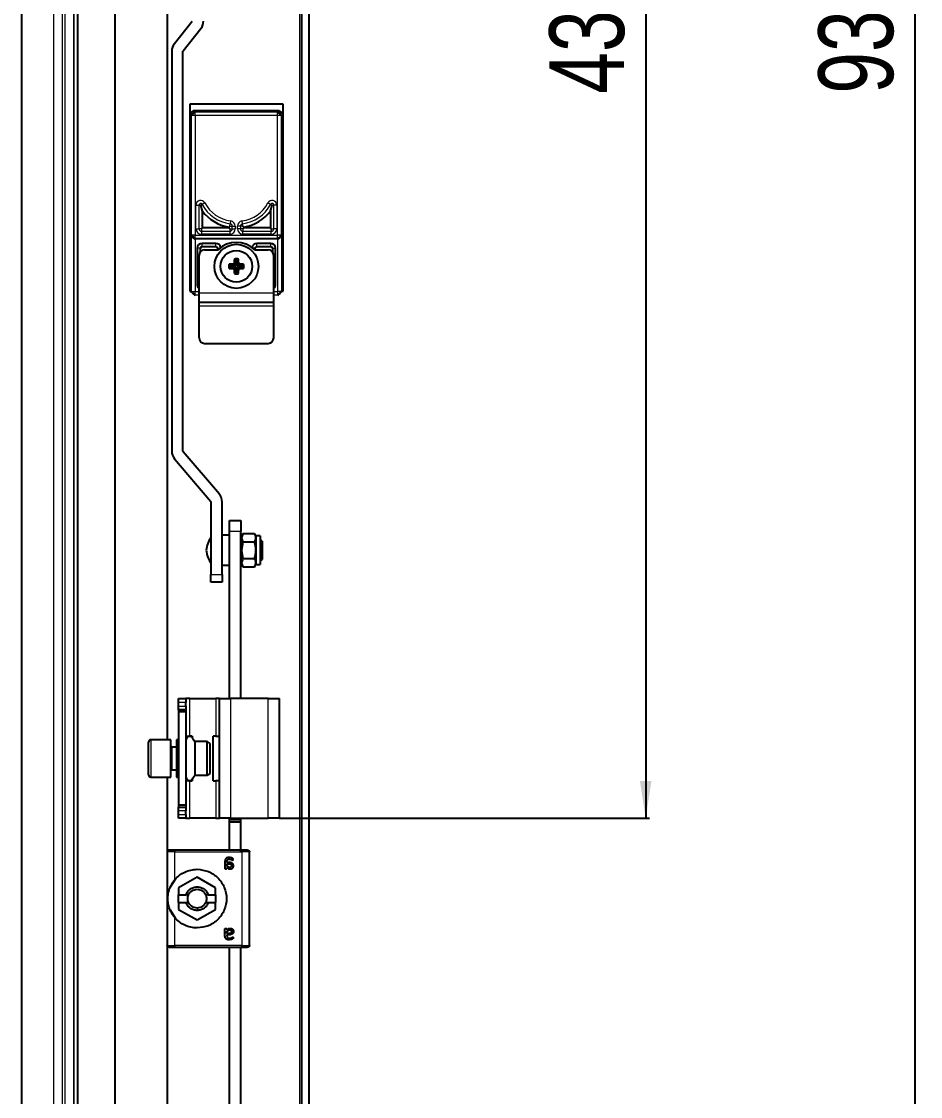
# Model space of a CAD drawing. Header units: millimetres. Extents: x -760 to 1814, y -649 to 978.
# Drawn here: x 1573.2 to 1813.8, y -96 to 191.6 of the extents above; entities that cross this region are included whole.
import ezdxf

# ---------------------------------------------------------------- set-up
doc = ezdxf.new("R2010")
doc.units = ezdxf.units.MM
doc.layers.add('FORMAT', color=7, linetype='Continuous')
doc.styles.add('SLDTEXTSTYLE0', font='TXT', dxfattribs={"width": 0.75})
doc.dimstyles.new('SLDDIMSTYLE0', dxfattribs={"dimtxt": 20, "dimasz": 10, "dimexe": 0, "dimexo": 0.0625, "dimgap": 5, "dimtad": 2, "dimdec": 1, "dimrnd": 1e-09, "dimzin": 12, "dimdsep": 46, "dimtxsty": 'SLDTEXTSTYLE0', "dimsah": 1, "dimcen": 0.09, "dimadec": 0, "dimazin": 3, "dimtfac": 1, "dimtofl": 0, "dimtmove": 0, "dimatfit": 3, "dimfxl": 0, "dimfrac": 2, "dimtolj": 1, "dimtzin": 12, "dimarcsym": 0})

# ---------------------------------------------------------------- blocks, each defined once
blk = doc.blocks.new('_D_8')
at = {"layer": 'FORMAT'}
for p, q in [((1642.23, 660.42), (1813.23, 660.42)), ((1812.23, 660.42), (1812.23, -271.58)), ((1642.23, -271.58), (1813.23, -271.58))]:
    blk.add_line(p, q, dxfattribs=at)
for points in [[(1812.23, 660.42), (1810.69, 650.42), (1813.77, 650.42)], [(1812.23, -271.58), (1813.77, -261.58), (1810.69, -261.58)]]:
    blk.add_solid(points, dxfattribs=at)
at = {"layer": 'FORMAT', "insert": (1786.45, 172.26), "char_height": 20, "attachment_point": 1, "rotation": 90, "style": 'SLDTEXTSTYLE0'}
blk.add_mtext('932', dxfattribs=at)
blk = doc.blocks.new('_D_11')
at = {"layer": 'FORMAT'}
for p, q in [((1642.23, 410.42), (1741.23, 410.42)), ((1740.23, 410.42), (1740.23, -21.58)), ((1642.23, -21.58), (1741.23, -21.58))]:
    blk.add_line(p, q, dxfattribs=at)
for points in [[(1740.23, 410.42), (1738.69, 400.42), (1741.77, 400.42)], [(1740.23, -21.58), (1741.77, -11.58), (1738.69, -11.58)]]:
    blk.add_solid(points, dxfattribs=at)
at = {"layer": 'FORMAT', "insert": (1714.45, 172.26), "char_height": 20, "attachment_point": 1, "rotation": 90, "style": 'SLDTEXTSTYLE0'}
blk.add_mtext('432', dxfattribs=at)

msp = doc.modelspace()

# ---------------------------------------------------------------- linework, layer by layer
at = {"color": 7, "linetype": 'Continuous', "lineweight": 25}
for p, q in [((1648.22, -383.08), (1648.22, 771.92)), ((1650.22, -383.08), (1650.22, 771.92)), ((1598.22, 738.92), (1598.22, -350.08)), ((1588.22, 709.42), (1588.22, -320.58)), ((1573.22, 694.42), (1573.22, -305.58)), ((1612.22, 389.42), (1612.22, -0.58)), ((1618.88, 191.57), (1614.12, 185.6)), ((1616.47, 183.73), (1621.23, 189.7)), ((1613.42, 183.6), (1613.42, 76.62)), ((1616.42, 76.62), (1616.42, 183.6)), ((1643.22, 169.42), (1618.22, 169.42)), ((1618.22, 169.42), (1618.22, 119.42)), ((1619.41, 167.74), (1642.04, 167.74)), ((1643.22, 119.42), (1643.22, 169.42)), ((1618.41, 119.42), (1618.41, 166.74)), ((1643.04, 166.74), (1643.04, 119.42)), ((1621.63, 140.86), (1621.17, 142.42)), ((1639.82, 140.86), (1640.27, 142.42)), ((1621.63, 136.38), (1621.63, 140.86)), ((1639.82, 140.86), (1639.82, 136.38)), ((1621.63, 136.38), (1621.37, 136.12)), ((1628.72, 136.38), (1621.63, 136.38)), ((1628.72, 136.57), (1628.97, 136.79)), ((1628.72, 136.57), (1628.72, 136.38)), ((1628.72, 136.38), (1628.97, 136.12)), ((1632.73, 136.57), (1632.47, 136.79)), ((1632.73, 136.38), (1632.47, 136.12)), ((1632.73, 136.38), (1632.73, 136.57)), ((1639.82, 136.38), (1632.73, 136.38)), ((1639.82, 136.38), (1640.07, 136.12)), ((1619.69, 133.42), (1619.68, 133.42)), ((1619.71, 133.42), (1619.69, 133.42)), ((1641.74, 133.42), (1619.71, 133.42)), ((1641.75, 133.42), (1641.74, 133.42)), ((1641.77, 133.42), (1641.75, 133.42)), ((1620.22, 130.92), (1620.22, 121.22)), ((1621.09, 129.95), (1621.09, 130.92)), ((1625.22, 132.22), (1621.52, 132.22)), ((1621.52, 131.36), (1625.22, 131.36)), ((1622.22, 130.47), (1625.82, 130.47)), ((1625.66, 130.92), (1625.66, 130.47)), ((1635.62, 130.47), (1639.22, 130.47)), ((1635.79, 130.47), (1635.79, 130.92)), ((1639.92, 132.22), (1636.22, 132.22)), ((1636.22, 131.36), (1639.92, 131.36)), ((1640.36, 130.92), (1640.36, 129.95)), ((1641.22, 121.22), (1641.22, 130.92)), ((1620.72, 118.97), (1620.72, 128.97)), ((1629.16, 126.19), (1628.8, 126.62)), ((1630.61, 126.19), (1630.09, 126.7)), ((1630.61, 127.63), (1630.18, 127.99)), ((1630.61, 127.63), (1630.61, 126.19)), ((1630.84, 127.63), (1631.27, 127.99)), ((1630.84, 126.19), (1630.84, 127.63)), ((1630.84, 126.19), (1631.35, 126.7)), ((1632.28, 126.19), (1632.64, 126.62)), ((1640.72, 118.97), (1640.72, 128.97)), ((1629.16, 125.96), (1628.8, 125.53)), ((1630.61, 126.19), (1629.16, 126.19)), ((1629.16, 125.96), (1630.61, 125.96)), ((1630.61, 125.96), (1630.09, 125.44)), ((1630.61, 124.51), (1630.18, 124.15)), ((1630.61, 125.96), (1630.61, 124.51)), ((1632.28, 126.19), (1630.84, 126.19)), ((1630.84, 124.51), (1630.84, 125.96)), ((1630.84, 125.96), (1631.35, 125.44)), ((1630.84, 125.96), (1632.28, 125.96)), ((1630.84, 124.51), (1631.27, 124.15)), ((1632.28, 125.96), (1632.64, 125.53)), ((1618.22, 119.42), (1618.44, 119.42)), ((1620.72, 116.47), (1620.72, 118.97)), ((1640.72, 116.47), (1640.72, 118.97)), ((1643.01, 119.42), (1643.22, 119.42)), ((1620.72, 116.47), (1640.72, 116.47)), ((1620.72, 115.47), (1620.72, 116.47)), ((1620.72, 106.97), (1620.72, 115.47)), ((1640.72, 115.47), (1640.72, 116.47)), ((1640.72, 106.97), (1640.72, 115.47)), ((1622.22, 105.47), (1639.22, 105.47)), ((1626.16, 65.12), (1616.47, 76.49)), ((1614.19, 74.55), (1623.88, 63.18)), ((1623.92, 63.05), (1623.92, 43.62)), ((1626.92, 43.62), (1626.92, 63.05)), ((1628.92, 55.12), (1628.92, 58.12)), ((1628.92, 58.12), (1631.92, 58.12)), ((1631.92, 58.12), (1631.92, 55.12)), ((1628.92, 10.42), (1628.92, 55.12)), ((1631.92, 10.42), (1631.92, 55.12)), ((1628.92, 54.12), (1626.92, 54.12)), ((1632.12, 53.07), (1631.92, 53.07)), ((1632.47, 54.57), (1632.12, 53.97)), ((1632.12, 53.97), (1632.12, 46.27)), ((1632.47, 54.57), (1635.58, 54.57)), ((1632.47, 52.35), (1635.58, 52.35)), ((1635.92, 53.97), (1635.58, 54.57)), ((1637.12, 53.97), (1635.92, 53.97)), ((1635.92, 53.97), (1635.92, 46.27)), ((1637.12, 53.97), (1637.12, 46.27)), ((1637.62, 52.57), (1637.12, 53.07)), ((1637.62, 52.57), (1637.62, 47.67)), ((1626.92, 46.12), (1628.92, 46.12)), ((1631.92, 47.17), (1632.12, 47.17)), ((1632.12, 46.27), (1632.47, 45.67)), ((1632.47, 47.9), (1635.58, 47.9)), ((1635.58, 45.67), (1635.92, 46.27)), ((1635.92, 46.27), (1637.12, 46.27)), ((1637.12, 47.17), (1637.62, 47.67)), ((1623.92, 41.62), (1623.92, 43.62)), ((1626.92, 43.62), (1626.92, 41.62)), ((1632.47, 45.67), (1635.58, 45.67)), ((1626.92, 41.62), (1623.92, 41.62)), ((1615.22, 9.42), (1615.22, 10.42)), ((1615.22, 10.42), (1617.22, 10.42)), ((1615.22, 8.42), (1615.22, 9.42)), ((1617.22, 10.42), (1617.22, 9.42)), ((1618.22, 10.42), (1617.22, 10.42)), ((1617.22, 8.42), (1617.22, 9.42)), ((1618.22, 10.42), (1625.22, 10.42)), ((1626.22, 10.42), (1625.22, 10.42)), ((1626.22, 10.42), (1629.22, 10.42)), ((1626.22, -21.58), (1626.22, 10.42)), ((1639.22, 10.42), (1629.22, 10.42)), ((1639.22, 10.42), (1642.22, 10.42)), ((1642.22, -21.58), (1642.22, 10.42)), ((1615.22, 7.42), (1615.22, 8.42)), ((1617.22, 7.42), (1615.22, 7.42)), ((1615.22, 7.42), (1615.22, 6.92)), ((1617.22, 6.92), (1615.22, 6.92)), ((1615.22, 6.92), (1615.22, -18.08)), ((1617.22, 8.42), (1617.22, 7.42)), ((1617.22, 7.42), (1617.22, 6.92)), ((1617.22, 6.92), (1617.22, -18.08)), ((1617.22, 0.42), (1618.22, 0.42)), ((1618.92, 0.42), (1618.22, 0.42)), ((1618.92, 0.42), (1618.92, -0.03)), ((1624.52, -11.58), (1624.52, 0.42)), ((1625.22, 0.42), (1624.52, 0.42)), ((1625.22, 0.42), (1626.22, 0.42)), ((1607.22, -9.98), (1607.22, -1.18)), ((1613.22, -0.58), (1607.82, -0.58)), ((1613.22, -10.58), (1613.22, -0.58)), ((1614.72, -2.58), (1613.47, -2.58)), ((1615.22, -0.58), (1614.72, -0.58)), ((1614.72, -0.58), (1614.72, -1.79)), ((1614.72, -1.79), (1614.72, -10.58)), ((1622.86, -1.08), (1619.72, -1.08)), ((1619.72, -10.08), (1619.72, -1.08)), ((1623.72, -1.58), (1622.86, -1.08)), ((1622.86, -10.08), (1622.86, -1.08)), ((1623.72, -9.58), (1623.72, -1.58)), ((1613.47, -8.58), (1614.72, -8.58)), ((1607.82, -10.58), (1613.22, -10.58)), ((1612.22, -10.58), (1612.22, -30.4)), ((1614.72, -10.58), (1615.22, -10.58)), ((1618.92, -11.13), (1618.92, -11.58)), ((1619.72, -10.08), (1622.86, -10.08)), ((1622.86, -10.08), (1623.72, -9.58)), ((1618.22, -11.58), (1617.22, -11.58)), ((1618.22, -11.58), (1618.92, -11.58)), ((1624.52, -11.58), (1625.22, -11.58)), ((1626.22, -11.58), (1625.22, -11.58)), ((1617.22, -18.08), (1615.22, -18.08)), ((1615.22, -18.08), (1615.22, -18.58)), ((1615.22, -19.58), (1615.22, -18.58)), ((1615.22, -18.58), (1617.22, -18.58)), ((1615.22, -20.58), (1615.22, -19.58)), ((1617.22, -18.08), (1617.22, -18.58)), ((1617.22, -18.58), (1617.22, -19.58)), ((1617.22, -20.58), (1617.22, -19.58)), ((1615.22, -21.58), (1615.22, -20.58)), ((1617.22, -21.58), (1615.22, -21.58)), ((1617.22, -20.58), (1617.22, -21.58)), ((1617.22, -21.58), (1618.22, -21.58)), ((1625.22, -21.58), (1618.22, -21.58)), ((1625.22, -21.58), (1626.22, -21.58)), ((1629.22, -21.58), (1626.22, -21.58)), ((1628.92, -22.04), (1628.92, -21.58)), ((1628.92, -22.54), (1628.92, -22.04)), ((1628.92, -22.54), (1631.92, -22.54)), ((1628.92, -30.08), (1628.92, -22.54)), ((1629.22, -21.58), (1639.22, -21.58)), ((1631.92, -22.04), (1631.92, -21.58)), ((1631.92, -22.54), (1631.92, -22.04)), ((1631.92, -30.38), (1631.92, -22.54)), ((1642.22, -21.58), (1639.22, -21.58)), ((1612.22, -30.58), (1612.22, -55.58)), ((1632.22, -30.08), (1614.22, -30.08)), ((1632.82, -30.08), (1632.57, -30.08)), ((1634.22, -55.58), (1634.22, -30.58)), ((1627.66, -33.12), (1627.66, -34.99)), ((1628.19, -33.37), (1628.19, -33.15)), ((1628.57, -33.37), (1628.19, -33.37)), ((1628.19, -33.73), (1628.62, -33.73)), ((1628.19, -34.31), (1628.19, -33.73)), ((1620.22, -37.36), (1615.27, -40.22)), ((1625.17, -40.22), (1620.22, -37.36)), ((1628.12, -34.99), (1628.12, -34.71)), ((1613.05, -39.95), (1614.56, -37.69)), ((1615.27, -40.22), (1615.27, -42.08)), ((1625.17, -42.08), (1625.17, -40.22)), ((1615.27, -42.08), (1617.24, -42.08)), ((1615.27, -44.08), (1615.27, -42.08)), ((1617.93, -42.08), (1617.24, -42.08)), ((1623.21, -42.08), (1622.51, -42.08)), ((1623.21, -42.08), (1625.17, -42.08)), ((1625.17, -42.08), (1625.17, -44.08)), ((1615.27, -44.08), (1615.27, -45.94)), ((1615.27, -44.08), (1617.24, -44.08)), ((1615.27, -45.94), (1620.22, -48.79)), ((1617.24, -44.08), (1617.93, -44.08)), ((1620.22, -48.79), (1625.17, -45.94)), ((1622.51, -44.08), (1623.21, -44.08)), ((1623.21, -44.08), (1625.17, -44.08)), ((1625.17, -45.94), (1625.17, -44.08)), ((1614.56, -48.46), (1613.05, -46.2)), ((1627.66, -53.04), (1627.66, -51.17)), ((1628.12, -51.17), (1628.12, -51.45)), ((1628.19, -52.43), (1628.19, -51.84)), ((1628.62, -52.43), (1628.19, -52.43)), ((1628.57, -52.78), (1628.19, -52.78)), ((1628.19, -52.78), (1628.19, -53)), ((1612.22, -55.75), (1612.22, -250.58)), ((1614.22, -56.08), (1632.22, -56.08)), ((1628.92, -239.58), (1628.92, -56.08)), ((1631.92, -239.58), (1631.92, -56.08)), ((1632.57, -56.08), (1632.82, -56.08))]:
    msp.add_line(p, q, dxfattribs=at)
at = {"color": 8, "linetype": 'Continuous', "lineweight": 18}
for p, q in [((1647.62, 769.32), (1647.62, -380.48)), ((1587.12, 708.32), (1587.12, -319.48)), ((1587.22, 708.42), (1587.22, -319.58)), ((1584.12, 705.32), (1584.12, -316.48)), ((1584.82, 706.01), (1584.82, -317.17)), ((1581.82, 703.01), (1581.82, -314.17)), ((1619.41, 167.74), (1619.71, 167.44)), ((1619.71, 167.44), (1641.74, 167.44)), ((1641.74, 167.44), (1642.04, 167.74)), ((1618.71, 166.44), (1618.41, 166.74)), ((1618.71, 134.42), (1618.71, 166.44)), ((1619.71, 166.44), (1619.71, 134.42)), ((1641.74, 166.44), (1619.71, 166.44)), ((1641.74, 134.42), (1641.74, 166.44)), ((1643.04, 166.74), (1642.74, 166.44)), ((1642.74, 166.44), (1642.74, 134.42)), ((1619.91, 136.12), (1619.91, 142.42)), ((1619.91, 142.42), (1620.71, 142.42)), ((1620.71, 142.42), (1620.71, 136.12)), ((1621.17, 142.42), (1620.71, 142.42)), ((1621.17, 142.42), (1621.58, 142.64)), ((1622.28, 143.02), (1621.58, 142.64)), ((1639.87, 142.64), (1639.16, 143.02)), ((1640.27, 142.42), (1639.87, 142.64)), ((1640.27, 142.42), (1640.73, 142.42)), ((1641.53, 142.42), (1640.73, 142.42)), ((1640.73, 136.12), (1640.73, 142.42)), ((1641.53, 142.42), (1641.53, 136.12)), ((1629.17, 138.24), (1629.06, 137.45)), ((1632.38, 137.45), (1632.28, 138.24)), ((1619.91, 136.12), (1620.71, 136.12)), ((1621.37, 136.12), (1620.71, 136.12)), ((1621.37, 136.12), (1621.37, 135.46)), ((1621.37, 135.46), (1621.37, 134.66)), ((1621.37, 135.46), (1628.97, 135.46)), ((1628.97, 136.79), (1629.06, 137.45)), ((1628.97, 136.79), (1629.63, 136.79)), ((1628.97, 136.12), (1628.97, 135.46)), ((1628.97, 136.12), (1629.63, 136.12)), ((1628.97, 135.46), (1628.97, 134.66)), ((1629.63, 136.79), (1630.43, 136.79)), ((1629.63, 136.12), (1629.63, 136.79)), ((1629.63, 136.12), (1630.43, 136.12)), ((1630.43, 136.79), (1630.43, 136.12)), ((1631.01, 136.12), (1631.01, 136.79)), ((1631.81, 136.79), (1631.01, 136.79)), ((1631.81, 136.12), (1631.01, 136.12)), ((1631.81, 136.79), (1631.81, 136.12)), ((1632.47, 136.79), (1631.81, 136.79)), ((1632.47, 136.12), (1631.81, 136.12)), ((1632.47, 136.79), (1632.38, 137.45)), ((1632.47, 136.12), (1632.47, 135.46)), ((1632.47, 134.66), (1632.47, 135.46)), ((1632.47, 135.46), (1640.07, 135.46)), ((1640.07, 136.12), (1640.07, 135.46)), ((1640.07, 136.12), (1640.73, 136.12)), ((1640.07, 134.66), (1640.07, 135.46)), ((1641.53, 136.12), (1640.73, 136.12)), ((1618.68, 134.42), (1618.71, 134.42)), ((1618.68, 119.37), (1618.68, 134.42)), ((1619.68, 133.42), (1619.68, 119.37)), ((1619.71, 134.42), (1641.74, 134.42)), ((1628.97, 134.66), (1621.37, 134.66)), ((1640.07, 134.66), (1632.47, 134.66)), ((1641.77, 119.37), (1641.77, 133.42)), ((1642.74, 134.42), (1642.77, 134.42)), ((1642.77, 134.42), (1642.77, 119.37)), ((1621.09, 130.92), (1620.22, 130.92)), ((1621.52, 131.36), (1621.52, 132.22)), ((1625.22, 131.36), (1625.22, 132.22)), ((1625.66, 130.92), (1626.33, 130.92)), ((1635.79, 130.92), (1635.12, 130.92)), ((1636.22, 131.36), (1636.22, 132.22)), ((1639.92, 131.36), (1639.92, 132.22)), ((1640.36, 130.92), (1641.22, 130.92)), ((1620.72, 121.22), (1620.22, 121.22)), ((1640.72, 121.22), (1641.22, 121.22)), ((1618.44, 119.14), (1618.68, 119.37)), ((1619.68, 118.38), (1619.44, 118.14)), ((1619.68, 119.37), (1620.72, 119.37)), ((1620.72, 118.38), (1619.68, 118.38)), ((1620.72, 118.97), (1640.72, 118.97)), ((1640.72, 119.37), (1641.77, 119.37)), ((1641.77, 118.38), (1640.72, 118.38)), ((1642.01, 118.14), (1641.77, 118.38)), ((1642.77, 119.37), (1643.01, 119.14)), ((1620.72, 115.47), (1640.72, 115.47)), ((1631.92, 55.12), (1628.92, 55.12)), ((1623.92, 43.62), (1626.92, 43.62)), ((1617.22, 9.42), (1615.22, 9.42)), ((1618.22, 0.42), (1618.22, 10.42)), ((1625.22, 10.42), (1625.22, 0.42)), ((1629.22, -21.58), (1629.22, 10.42)), ((1639.22, -21.58), (1639.22, 10.42)), ((1615.22, 8.42), (1617.22, 8.42)), ((1607.82, -0.58), (1607.82, -10.58)), ((1613.47, -2.58), (1613.47, -4.04)), ((1613.47, -4.04), (1613.47, -8.58)), ((1618.22, -21.58), (1618.22, -11.58)), ((1625.22, -11.58), (1625.22, -21.58)), ((1617.22, -19.58), (1615.22, -19.58)), ((1615.22, -20.58), (1617.22, -20.58)), ((1631.92, -22.04), (1628.92, -22.04)), ((1614.22, -38.02), (1614.22, -30.58)), ((1614.22, -30.58), (1632.22, -30.58)), ((1632.22, -30.58), (1632.22, -55.58)), ((1620.22, -45.58), (1620.22, -46.23)), ((1614.22, -55.58), (1614.22, -48.14)), ((1632.22, -55.58), (1614.22, -55.58))]:
    msp.add_line(p, q, dxfattribs=at)
at = {"color": 7, "linetype": 'Continuous', "lineweight": 25}
for radius in [5.9, 4.25]:
    msp.add_circle((1630.72, 126.07), radius, dxfattribs=at)
for centre, radius, start, end in [((1618.72, 191.69), 3.2, 321.4416, 0), ((1616.62, 183.6), 3.2, 141.4416, 180), ((1616.62, 183.6), 0.2, 141.4416, 180), ((1630.42, 147.39), 10.95, 216.5958, 261.061), ((1631.02, 147.39), 10.95, 278.939, 323.4042), ((1630.72, 125.47), 7, 45.5847, 134.4153), ((1621.52, 130.92), 1.3, 90, 180), ((1622.22, 128.97), 1.5, 90, 180), ((1621.52, 130.92), 0.435, 90, 180), ((1625.22, 130.92), 1.3, 6.3593, 90), ((1625.22, 130.92), 0.435, 0, 90), ((1636.22, 130.92), 1.3, 90, 173.6407), ((1636.22, 130.92), 0.435, 90, 180), ((1639.22, 128.97), 1.5, 0, 90), ((1639.92, 130.92), 1.3, 0, 90), ((1639.92, 130.92), 0.435, 0, 90), ((1630.72, 126.07), 2, 164.1146, 195.8854), ((1630.66, 107.99), 18.72, 91.7249, 95.6832), ((1648.8, 126.14), 18.72, 174.3168, 178.2751), ((1630.72, 126.07), 2, 74.1146, 105.8854), ((1630.72, 126.07), 1.56, 85.8165, 94.1835), ((1612.64, 126.14), 18.72, 1.7249, 5.6832), ((1630.79, 107.99), 18.72, 84.3168, 88.2751), ((1630.72, 126.07), 2, 344.1146, 15.8854), ((1630.66, 144.15), 18.72, 264.3168, 268.2751), ((1630.72, 126.07), 1.56, 175.8165, 184.1835), ((1648.8, 126.01), 18.72, 181.7249, 185.6832), ((1630.72, 126.07), 2, 254.1146, 285.8854), ((1630.72, 126.07), 1.56, 265.8165, 274.1835), ((1612.64, 126.01), 18.72, 354.3168, 358.2751), ((1630.79, 144.15), 18.72, 271.7249, 275.6832), ((1630.72, 126.07), 1.56, 355.8165, 4.1835), ((1621.52, 121.22), 1.3, 180, 232.0201), ((1639.92, 121.22), 1.3, 307.9799, 0), ((1622.22, 106.97), 1.5, 180, 270), ((1639.22, 106.97), 1.5, 270, 0), ((1616.62, 76.62), 3.2, 180, 220.4367), ((1616.62, 76.62), 0.2, 180, 220.4367), ((1623.72, 63.05), 3.2, 0, 40.4367), ((1623.72, 63.05), 0.2, 0, 40.4367), ((1630.57, 49.16), 8, 146.1291, 173.1181), ((1630.57, 51.08), 8, 186.8819, 213.8709), ((1607.82, -1.18), 0.6, 90, 180), ((1613.47, -2.33), 0.25, 180, 270), ((1613.47, -8.83), 0.25, 90, 180), ((1607.82, -9.98), 0.6, 180, 270)]:
    msp.add_arc(centre, radius, start, end, dxfattribs=at)
at = {"color": 8, "linetype": 'Continuous', "lineweight": 18}
for centre, radius, start, end in [((1621.17, 142.42), 1.26, 28.2631, 180), ((1621.17, 142.42), 0.46, 28.2631, 180), ((1630.42, 147.39), 10.04, 208.2631, 262.2213), ((1630.42, 147.39), 9.24, 208.2631, 262.2213), ((1631.02, 147.39), 9.24, 277.7787, 331.7369), ((1631.02, 147.39), 10.04, 277.7787, 331.7369), ((1640.27, 142.42), 1.26, 0, 151.7369), ((1640.27, 142.42), 0.46, 0, 151.7369), ((1628.97, 136.79), 1.46, 0, 82.2213), ((1632.47, 136.79), 1.46, 97.7787, 180), ((1621.37, 136.12), 1.46, 180, 270), ((1621.37, 136.12), 0.66, 180, 270), ((1628.97, 136.12), 1.46, 270, 0), ((1628.97, 136.12), 0.66, 270, 0), ((1628.97, 136.79), 0.66, 0, 82.2213), ((1632.47, 136.12), 1.46, 180, 270), ((1632.47, 136.79), 0.66, 97.7787, 180), ((1632.47, 136.12), 0.66, 180, 270), ((1640.07, 136.12), 1.46, 270, 0), ((1640.07, 136.12), 0.66, 270, 0)]:
    msp.add_arc(centre, radius, start, end, dxfattribs=at)
at = {"color": 7, "linetype": 'Continuous', "lineweight": 25}
for points, knots in [([(1618.41, 166.74), (1618.41, 166.77), (1618.42, 166.89), (1618.55, 167.11), (1618.77, 167.38), (1619.01, 167.58), (1619.2, 167.69), (1619.32, 167.73), (1619.38, 167.74), (1619.41, 167.74)], [0, 0, 0, 0, 0.0566974, 0.2503517, 0.4998638, 0.7488693, 0.8744535, 0.9435148, 1, 1, 1, 1]), ([(1642.04, 167.74), (1642.07, 167.74), (1642.19, 167.72), (1642.42, 167.6), (1642.68, 167.38), (1642.88, 167.14), (1642.99, 166.95), (1643.03, 166.83), (1643.04, 166.77), (1643.04, 166.74)], [0, 0, 0, 0, 0.056697, 0.250352, 0.499864, 0.748869, 0.874453, 0.943515, 1, 1, 1, 1]), ([(1618.68, 134.42), (1618.69, 134.37), (1618.73, 134.16), (1618.96, 133.87), (1619.24, 133.62), (1619.44, 133.5), (1619.57, 133.44), (1619.64, 133.43), (1619.68, 133.42)], [0, 0, 0, 0, 0.125207, 0.499639, 0.74848, 0.874099, 0.946251, 1, 1, 1, 1]), ([(1641.74, 133.42), (1641.77, 133.43), (1641.83, 133.43), (1641.95, 133.48), (1642.14, 133.58), (1642.28, 133.71), (1642.37, 133.79)], [0, 0, 0, 0, 0.124863, 0.249962, 0.500073, 1, 1, 1, 1]), ([(1641.77, 133.42), (1641.8, 133.43), (1641.95, 133.45), (1642.18, 133.6), (1642.45, 133.83), (1642.63, 134.06), (1642.74, 134.26), (1642.76, 134.37), (1642.77, 134.42)], [0, 0, 0, 0, 0.053741, 0.2506254, 0.4994286, 0.749504, 0.8748127, 1, 1, 1, 1]), ([(1632.47, 54.57), (1632.29, 54.17), (1631.95, 53.43), (1632.31, 52.69), (1632.47, 52.35)], [0, 0, 0, 0, 0.534707, 1, 1, 1, 1]), ([(1632.47, 52.35), (1632.3, 51.59), (1631.95, 50.11), (1632.3, 48.63), (1632.47, 47.9)], [0, 0, 0, 0, 0.508481, 1, 1, 1, 1]), ([(1635.58, 52.35), (1635.76, 52.74), (1636.09, 53.49), (1635.74, 54.23), (1635.58, 54.57)], [0, 0, 0, 0, 0.534707, 1, 1, 1, 1]), ([(1635.58, 47.9), (1635.75, 48.65), (1636.09, 50.14), (1635.75, 51.62), (1635.58, 52.35)], [0, 0, 0, 0, 0.508481, 1, 1, 1, 1]), ([(1632.47, 47.9), (1632.29, 47.5), (1631.95, 46.76), (1632.31, 46.02), (1632.47, 45.67)], [0, 0, 0, 0, 0.534707, 1, 1, 1, 1]), ([(1635.58, 45.67), (1635.76, 46.07), (1636.09, 46.81), (1635.74, 47.55), (1635.58, 47.9)], [0, 0, 0, 0, 0.534707, 1, 1, 1, 1]), ([(1619.72, -1.08), (1619.55, -0.92), (1619.2, -0.62), (1619.01, -0.05), (1618.64, 0.26), (1618.31, 0.39), (1617.94, 0.35), (1617.6, 0.16), (1617.35, -0.2), (1617.26, -0.5), (1617.22, -0.65)], [0, 0, 0, 0, 0.185676, 0.371025, 0.466937, 0.562172, 0.656347, 0.751553, 0.873842, 1, 1, 1, 1]), ([(1617.22, -10.51), (1617.26, -10.66), (1617.35, -10.96), (1617.6, -11.32), (1617.94, -11.51), (1618.31, -11.54), (1618.64, -11.41), (1619.01, -11.11), (1619.2, -10.54), (1619.55, -10.23), (1619.72, -10.08)], [0, 0, 0, 0, 0.126158, 0.248447, 0.343653, 0.437828, 0.533063, 0.628975, 0.814324, 1, 1, 1, 1]), ([(1628.78, -32.08), (1628.63, -32.08), (1628.4, -32.09), (1628.12, -32.19), (1627.94, -32.31), (1627.8, -32.48), (1627.68, -32.75), (1627.67, -32.97), (1627.66, -33.12)], [0, 0, 0, 0, 0.250089, 0.382495, 0.500259, 0.622163, 0.750133, 1, 1, 1, 1]), ([(1628.19, -33.15), (1628.2, -33.06), (1628.2, -32.93), (1628.26, -32.76), (1628.34, -32.65), (1628.44, -32.57), (1628.57, -32.52), (1628.7, -32.49), (1628.79, -32.49), (1628.83, -32.49)], [0, 0, 0, 0, 0.250023, 0.382539, 0.499802, 0.620838, 0.749652, 0.874777, 1, 1, 1, 1]), ([(1628.92, -34.73), (1628.84, -34.72), (1628.7, -34.71), (1628.44, -34.57), (1628.29, -34.42), (1628.19, -34.31)], [0, 0, 0, 0, 0.2499389, 0.4998636, 1, 1, 1, 1]), ([(1629.96, -34.29), (1629.95, -34.21), (1629.94, -34.06), (1629.85, -33.84), (1629.69, -33.66), (1629.43, -33.49), (1629.04, -33.39), (1628.73, -33.38), (1628.57, -33.37)], [0, 0, 0, 0, 0.125049, 0.249886, 0.370856, 0.49982, 0.749609, 1, 1, 1, 1]), ([(1628.62, -33.73), (1628.72, -33.73), (1628.91, -33.74), (1629.13, -33.8), (1629.28, -33.89), (1629.37, -33.99), (1629.42, -34.12), (1629.43, -34.21), (1629.43, -34.25)], [0, 0, 0, 0, 0.279652, 0.500248, 0.629485, 0.750186, 0.875763, 1, 1, 1, 1]), ([(1629.84, -32.57), (1629.84, -32.52), (1629.84, -32.44), (1629.77, -32.35), (1629.64, -32.26), (1629.31, -32.13), (1628.99, -32.1), (1628.78, -32.08)], [0, 0, 0, 0, 0.1246927, 0.1871822, 0.2497734, 0.5000394, 1, 1, 1, 1]), ([(1628.83, -32.49), (1628.99, -32.51), (1629.23, -32.54), (1629.49, -32.66), (1629.61, -32.73), (1629.68, -32.77), (1629.72, -32.78), (1629.74, -32.78)], [0, 0, 0, 0, 0.4987, 0.749508, 0.874949, 0.946783, 1, 1, 1, 1]), ([(1629.43, -34.25), (1629.42, -34.32), (1629.42, -34.42), (1629.35, -34.54), (1629.29, -34.61), (1629.2, -34.67), (1629.11, -34.7), (1629.01, -34.72), (1628.95, -34.72), (1628.92, -34.73)], [0, 0, 0, 0, 0.249168, 0.373635, 0.49939, 0.619394, 0.749656, 0.87477, 1, 1, 1, 1]), ([(1629, -35.14), (1629.12, -35.13), (1629.3, -35.12), (1629.53, -35.03), (1629.68, -34.94), (1629.81, -34.81), (1629.93, -34.6), (1629.95, -34.41), (1629.96, -34.29)], [0, 0, 0, 0, 0.25007, 0.379181, 0.500499, 0.62417, 0.750842, 1, 1, 1, 1]), ([(1629.74, -32.78), (1629.75, -32.78), (1629.77, -32.78), (1629.78, -32.77), (1629.8, -32.76), (1629.82, -32.73), (1629.83, -32.69), (1629.84, -32.65), (1629.84, -32.61), (1629.84, -32.59), (1629.84, -32.57)], [0, 0, 0, 0, 0.128825, 0.180169, 0.243397, 0.36986, 0.499864, 0.749649, 0.843476, 1, 1, 1, 1]), ([(1627.66, -34.99), (1627.67, -35), (1627.67, -35.01), (1627.68, -35.03), (1627.71, -35.06), (1627.78, -35.08), (1627.85, -35.08), (1627.89, -35.08)], [0, 0, 0, 0, 0.124881, 0.183376, 0.250934, 0.500336, 1, 1, 1, 1]), ([(1627.89, -35.08), (1627.94, -35.08), (1628.01, -35.08), (1628.08, -35.06), (1628.11, -35.03), (1628.12, -35.01), (1628.12, -35), (1628.12, -34.99)], [0, 0, 0, 0, 0.4997175, 0.7494373, 0.8105874, 0.8750778, 1, 1, 1, 1]), ([(1628.12, -34.71), (1628.25, -34.82), (1628.43, -34.99), (1628.71, -35.1), (1628.87, -35.13), (1628.96, -35.14), (1629, -35.14)], [0, 0, 0, 0, 0.499113, 0.749325, 0.874665, 1, 1, 1, 1]), ([(1614.22, -48.14), (1613.94, -47.76), (1613.37, -47.01), (1612.81, -45.76), (1612.46, -44.48), (1612.33, -43.08), (1612.46, -41.67), (1612.81, -40.39), (1613.37, -39.15), (1613.94, -38.39), (1614.22, -38.02)], [0, 0, 0, 0, 0.125762, 0.25037, 0.375307, 0.500139, 0.62481, 0.749763, 0.874888, 1, 1, 1, 1]), ([(1627.66, -51.17), (1627.67, -51.16), (1627.67, -51.14), (1627.68, -51.12), (1627.71, -51.1), (1627.78, -51.08), (1627.85, -51.08), (1627.89, -51.08)], [0, 0, 0, 0, 0.124884, 0.186377, 0.250914, 0.500322, 1, 1, 1, 1]), ([(1627.89, -51.08), (1627.94, -51.08), (1628, -51.08), (1628.07, -51.1), (1628.09, -51.11), (1628.11, -51.12), (1628.12, -51.14), (1628.12, -51.16), (1628.12, -51.17)], [0, 0, 0, 0, 0.499162, 0.644242, 0.749698, 0.813605, 0.875217, 1, 1, 1, 1]), ([(1628.12, -51.45), (1628.25, -51.34), (1628.43, -51.17), (1628.75, -51.04), (1628.92, -51.03), (1629, -51.02)], [0, 0, 0, 0, 0.499364, 0.749701, 1, 1, 1, 1]), ([(1628.19, -51.84), (1628.29, -51.74), (1628.44, -51.58), (1628.67, -51.47), (1628.81, -51.44), (1628.88, -51.43), (1628.92, -51.43)], [0, 0, 0, 0, 0.499765, 0.749504, 0.874771, 1, 1, 1, 1]), ([(1628.92, -51.43), (1628.98, -51.44), (1629.08, -51.44), (1629.2, -51.49), (1629.29, -51.55), (1629.35, -51.62), (1629.4, -51.71), (1629.43, -51.8), (1629.43, -51.87), (1629.43, -51.9)], [0, 0, 0, 0, 0.2496231, 0.3771401, 0.499734, 0.6227303, 0.7498125, 0.8748762, 1, 1, 1, 1]), ([(1629, -51.02), (1629.12, -51.03), (1629.3, -51.04), (1629.53, -51.12), (1629.68, -51.22), (1629.81, -51.35), (1629.93, -51.56), (1629.95, -51.74), (1629.96, -51.86)], [0, 0, 0, 0, 0.25007, 0.379559, 0.500499, 0.624556, 0.750843, 1, 1, 1, 1]), ([(1628.78, -54.08), (1628.7, -54.08), (1628.56, -54.07), (1628.33, -54.04), (1628.12, -53.97), (1627.94, -53.85), (1627.8, -53.68), (1627.68, -53.41), (1627.67, -53.18), (1627.66, -53.04)], [0, 0, 0, 0, 0.125255, 0.250437, 0.383066, 0.500493, 0.622629, 0.75025, 1, 1, 1, 1]), ([(1628.19, -53), (1628.19, -53.05), (1628.2, -53.14), (1628.22, -53.27), (1628.26, -53.4), (1628.34, -53.51), (1628.44, -53.59), (1628.61, -53.66), (1628.74, -53.66), (1628.83, -53.67)], [0, 0, 0, 0, 0.125295, 0.250514, 0.383518, 0.50035, 0.621938, 0.750243, 1, 1, 1, 1]), ([(1629.96, -51.86), (1629.96, -51.9), (1629.96, -51.98), (1629.93, -52.13), (1629.85, -52.32), (1629.69, -52.49), (1629.43, -52.66), (1629.04, -52.77), (1628.73, -52.78), (1628.57, -52.78)], [0, 0, 0, 0, 0.062637, 0.125278, 0.250072, 0.374841, 0.499994, 0.749696, 1, 1, 1, 1]), ([(1629.43, -51.9), (1629.43, -51.95), (1629.42, -52.04), (1629.37, -52.16), (1629.28, -52.27), (1629.13, -52.36), (1628.91, -52.42), (1628.72, -52.43), (1628.62, -52.43)], [0, 0, 0, 0, 0.124446, 0.249795, 0.37, 0.499734, 0.719932, 1, 1, 1, 1]), ([(1629.84, -53.58), (1629.84, -53.61), (1629.84, -53.66), (1629.83, -53.74), (1629.77, -53.81), (1629.64, -53.9), (1629.31, -54.03), (1628.99, -54.06), (1628.78, -54.08)], [0, 0, 0, 0, 0.062686, 0.125173, 0.187628, 0.250185, 0.500314, 1, 1, 1, 1]), ([(1628.83, -53.67), (1629, -53.65), (1629.3, -53.63), (1629.57, -53.41), (1629.72, -53.38), (1629.74, -53.37)], [0, 0, 0, 0, 0.498852, 0.946609, 1, 1, 1, 1]), ([(1629.74, -53.37), (1629.75, -53.37), (1629.77, -53.38), (1629.78, -53.39), (1629.8, -53.4), (1629.82, -53.42), (1629.84, -53.48), (1629.84, -53.54), (1629.84, -53.58)], [0, 0, 0, 0, 0.13107, 0.182437, 0.243796, 0.371388, 0.500442, 1, 1, 1, 1])]:
    msp.add_open_spline(points, degree=3, knots=knots, dxfattribs=at)
at = {"color": 8, "linetype": 'Continuous', "lineweight": 18}
for points, knots in [([(1619.08, 167.07), (1618.99, 166.98), (1618.87, 166.84), (1618.76, 166.65), (1618.72, 166.53), (1618.71, 166.47), (1618.71, 166.44)], [0, 0, 0, 0, 0.499932, 0.750046, 0.875143, 1, 1, 1, 1]), ([(1619.71, 167.44), (1619.67, 167.44), (1619.61, 167.43), (1619.5, 167.38), (1619.31, 167.28), (1619.17, 167.15), (1619.08, 167.07)], [0, 0, 0, 0, 0.124863, 0.249962, 0.500073, 1, 1, 1, 1]), ([(1619.08, 167.07), (1619.08, 167.06), (1619.09, 167.05), (1619.16, 166.99), (1619.19, 166.96)], [0, 0, 0, 0, 0.584601, 1, 1, 1, 1]), ([(1619.08, 166.44), (1619.08, 166.55), (1619.09, 166.73), (1619.16, 166.89), (1619.19, 166.96)], [0, 0, 0, 0, 0.584782, 1, 1, 1, 1]), ([(1619.71, 167.07), (1619.6, 167.06), (1619.41, 167.05), (1619.25, 166.99), (1619.19, 166.96)], [0, 0, 0, 0, 0.584782, 1, 1, 1, 1]), ([(1619.71, 167.07), (1619.71, 167.15), (1619.71, 167.28), (1619.71, 167.38), (1619.71, 167.43), (1619.71, 167.44), (1619.71, 167.44)], [0, 0, 0, 0, 0.499933, 0.750044, 0.87514, 1, 1, 1, 1]), ([(1619.71, 166.44), (1619.71, 166.47), (1619.71, 166.53), (1619.71, 166.65), (1619.71, 166.84), (1619.71, 166.97), (1619.71, 167.07)], [0, 0, 0, 0, 0.124527, 0.250035, 0.500121, 1, 1, 1, 1]), ([(1641.74, 167.07), (1641.74, 167.17), (1641.74, 167.31), (1641.74, 167.42), (1641.74, 167.43), (1641.74, 167.44)], [0, 0, 0, 0, 0.633094, 0.851999, 1, 1, 1, 1]), ([(1642.37, 167.07), (1642.28, 167.15), (1642.14, 167.28), (1641.95, 167.38), (1641.83, 167.43), (1641.77, 167.44), (1641.74, 167.44)], [0, 0, 0, 0, 0.4999316, 0.750046, 0.8751428, 1, 1, 1, 1]), ([(1641.74, 166.44), (1641.74, 166.48), (1641.74, 166.57), (1641.74, 166.79), (1641.74, 166.95), (1641.74, 167.07)], [0, 0, 0, 0, 0.148001, 0.3669064, 1, 1, 1, 1]), ([(1641.74, 167.07), (1641.85, 167.06), (1642.03, 167.05), (1642.19, 166.99), (1642.26, 166.96)], [0, 0, 0, 0, 0.584782, 1, 1, 1, 1]), ([(1642.37, 167.07), (1642.36, 167.06), (1642.35, 167.05), (1642.29, 166.99), (1642.26, 166.96)], [0, 0, 0, 0, 0.584601, 1, 1, 1, 1]), ([(1642.37, 166.44), (1642.36, 166.55), (1642.35, 166.73), (1642.29, 166.89), (1642.26, 166.96)], [0, 0, 0, 0, 0.584782, 1, 1, 1, 1]), ([(1642.74, 166.44), (1642.74, 166.47), (1642.73, 166.53), (1642.69, 166.65), (1642.58, 166.84), (1642.45, 166.98), (1642.37, 167.07)], [0, 0, 0, 0, 0.124863, 0.249962, 0.500073, 1, 1, 1, 1]), ([(1619.08, 166.44), (1618.97, 166.44), (1618.83, 166.44), (1618.72, 166.44), (1618.71, 166.44), (1618.71, 166.44)], [0, 0, 0, 0, 0.633094, 0.851999, 1, 1, 1, 1]), ([(1619.71, 166.44), (1619.67, 166.44), (1619.58, 166.44), (1619.35, 166.44), (1619.2, 166.44), (1619.08, 166.44)], [0, 0, 0, 0, 0.148001, 0.366906, 1, 1, 1, 1]), ([(1642.37, 166.44), (1642.25, 166.44), (1642.09, 166.44), (1641.87, 166.44), (1641.78, 166.44), (1641.74, 166.44)], [0, 0, 0, 0, 0.633094, 0.851999, 1, 1, 1, 1]), ([(1642.74, 166.44), (1642.74, 166.44), (1642.72, 166.44), (1642.61, 166.44), (1642.47, 166.44), (1642.37, 166.44)], [0, 0, 0, 0, 0.148001, 0.366906, 1, 1, 1, 1]), ([(1619.08, 134.42), (1619, 134.42), (1618.87, 134.42), (1618.76, 134.42), (1618.72, 134.42), (1618.71, 134.42), (1618.71, 134.42)], [0, 0, 0, 0, 0.49988, 0.749964, 0.875473, 1, 1, 1, 1]), ([(1619.08, 133.79), (1618.97, 133.91), (1618.83, 134.07), (1618.72, 134.29), (1618.71, 134.39), (1618.71, 134.42)], [0, 0, 0, 0, 0.633497, 0.852215, 1, 1, 1, 1]), ([(1619.71, 134.42), (1619.68, 134.42), (1619.61, 134.42), (1619.5, 134.42), (1619.31, 134.42), (1619.17, 134.42), (1619.08, 134.42)], [0, 0, 0, 0, 0.124527, 0.250035, 0.500121, 1, 1, 1, 1]), ([(1619.08, 134.42), (1619.08, 134.31), (1619.09, 134.13), (1619.16, 133.96), (1619.18, 133.9)], [0, 0, 0, 0, 0.585225, 1, 1, 1, 1]), ([(1619.08, 133.79), (1619.08, 133.8), (1619.09, 133.8), (1619.16, 133.87), (1619.18, 133.9)], [0, 0, 0, 0, 0.5850478, 1, 1, 1, 1]), ([(1619.71, 133.42), (1619.67, 133.43), (1619.58, 133.44), (1619.35, 133.55), (1619.19, 133.69), (1619.08, 133.79)], [0, 0, 0, 0, 0.147785, 0.366503, 1, 1, 1, 1]), ([(1619.71, 133.79), (1619.6, 133.8), (1619.41, 133.8), (1619.25, 133.87), (1619.18, 133.9)], [0, 0, 0, 0, 0.585048, 1, 1, 1, 1]), ([(1619.71, 133.79), (1619.71, 133.88), (1619.71, 134.02), (1619.71, 134.21), (1619.71, 134.33), (1619.71, 134.39), (1619.71, 134.42)], [0, 0, 0, 0, 0.4998775, 0.7499648, 0.8754836, 1, 1, 1, 1]), ([(1619.71, 133.42), (1619.71, 133.43), (1619.71, 133.43), (1619.71, 133.48), (1619.71, 133.58), (1619.71, 133.71), (1619.71, 133.79)], [0, 0, 0, 0, 0.124863, 0.249962, 0.500073, 1, 1, 1, 1]), ([(1641.74, 133.79), (1641.74, 133.91), (1641.74, 134.07), (1641.74, 134.29), (1641.74, 134.39), (1641.74, 134.42)], [0, 0, 0, 0, 0.633497, 0.852215, 1, 1, 1, 1]), ([(1642.37, 134.42), (1642.28, 134.42), (1642.14, 134.42), (1641.95, 134.42), (1641.83, 134.42), (1641.77, 134.42), (1641.74, 134.42)], [0, 0, 0, 0, 0.49988, 0.749964, 0.875473, 1, 1, 1, 1]), ([(1641.74, 133.79), (1641.85, 133.8), (1642.03, 133.8), (1642.2, 133.87), (1642.26, 133.9)], [0, 0, 0, 0, 0.585048, 1, 1, 1, 1]), ([(1641.74, 133.42), (1641.74, 133.43), (1641.74, 133.44), (1641.74, 133.55), (1641.74, 133.69), (1641.74, 133.79)], [0, 0, 0, 0, 0.147785, 0.366503, 1, 1, 1, 1]), ([(1642.37, 134.42), (1642.36, 134.31), (1642.36, 134.13), (1642.29, 133.96), (1642.26, 133.9)], [0, 0, 0, 0, 0.585225, 1, 1, 1, 1]), ([(1642.37, 133.79), (1642.37, 133.8), (1642.36, 133.8), (1642.29, 133.87), (1642.26, 133.9)], [0, 0, 0, 0, 0.585048, 1, 1, 1, 1]), ([(1642.74, 134.42), (1642.74, 134.42), (1642.73, 134.42), (1642.68, 134.42), (1642.58, 134.42), (1642.45, 134.42), (1642.37, 134.42)], [0, 0, 0, 0, 0.124527, 0.250035, 0.500121, 1, 1, 1, 1]), ([(1642.37, 133.79), (1642.46, 133.88), (1642.58, 134.02), (1642.69, 134.21), (1642.73, 134.33), (1642.74, 134.39), (1642.74, 134.42)], [0, 0, 0, 0, 0.4998775, 0.7499648, 0.8754836, 1, 1, 1, 1]), ([(1618.68, 119.37), (1618.68, 119.37), (1618.69, 119.37), (1618.8, 119.37), (1618.94, 119.37), (1619.05, 119.37)], [0, 0, 0, 0, 0.148001, 0.366906, 1, 1, 1, 1]), ([(1618.68, 119.37), (1618.68, 119.34), (1618.69, 119.28), (1618.73, 119.17), (1618.84, 118.97), (1618.96, 118.84), (1619.05, 118.74)], [0, 0, 0, 0, 0.124863, 0.249962, 0.500073, 1, 1, 1, 1]), ([(1619.05, 119.37), (1619.17, 119.37), (1619.33, 119.37), (1619.55, 119.37), (1619.64, 119.37), (1619.68, 119.37)], [0, 0, 0, 0, 0.633094, 0.851999, 1, 1, 1, 1]), ([(1619.05, 119.37), (1619.05, 119.27), (1619.06, 119.08), (1619.13, 118.92), (1619.16, 118.85)], [0, 0, 0, 0, 0.584782, 1, 1, 1, 1]), ([(1619.05, 118.74), (1619.05, 118.75), (1619.06, 118.76), (1619.13, 118.83), (1619.16, 118.85)], [0, 0, 0, 0, 0.584601, 1, 1, 1, 1]), ([(1619.05, 118.74), (1619.14, 118.66), (1619.28, 118.53), (1619.47, 118.43), (1619.58, 118.38), (1619.65, 118.38), (1619.68, 118.38)], [0, 0, 0, 0, 0.499931, 0.750045, 0.875142, 1, 1, 1, 1]), ([(1619.68, 118.75), (1619.57, 118.75), (1619.38, 118.76), (1619.22, 118.83), (1619.16, 118.85)], [0, 0, 0, 0, 0.584782, 1, 1, 1, 1]), ([(1619.68, 118.75), (1619.68, 118.84), (1619.68, 118.98), (1619.68, 119.17), (1619.68, 119.28), (1619.68, 119.34), (1619.68, 119.37)], [0, 0, 0, 0, 0.49988, 0.749964, 0.875473, 1, 1, 1, 1]), ([(1619.68, 118.38), (1619.68, 118.38), (1619.68, 118.39), (1619.68, 118.43), (1619.68, 118.54), (1619.68, 118.66), (1619.68, 118.75)], [0, 0, 0, 0, 0.124859, 0.249955, 0.500068, 1, 1, 1, 1]), ([(1642.4, 119.37), (1642.31, 119.37), (1642.17, 119.37), (1641.98, 119.37), (1641.86, 119.37), (1641.8, 119.37), (1641.77, 119.37)], [0, 0, 0, 0, 0.49988, 0.749964, 0.875473, 1, 1, 1, 1]), ([(1641.77, 118.75), (1641.77, 118.87), (1641.77, 119.02), (1641.77, 119.25), (1641.77, 119.34), (1641.77, 119.37)], [0, 0, 0, 0, 0.6330936, 0.851999, 1, 1, 1, 1]), ([(1641.77, 118.75), (1641.88, 118.75), (1642.06, 118.76), (1642.22, 118.83), (1642.29, 118.85)], [0, 0, 0, 0, 0.584782, 1, 1, 1, 1]), ([(1641.77, 118.38), (1641.77, 118.38), (1641.77, 118.39), (1641.77, 118.5), (1641.77, 118.64), (1641.77, 118.75)], [0, 0, 0, 0, 0.148001, 0.366906, 1, 1, 1, 1]), ([(1641.77, 118.38), (1641.8, 118.38), (1641.86, 118.38), (1641.98, 118.43), (1642.17, 118.53), (1642.31, 118.66), (1642.4, 118.74)], [0, 0, 0, 0, 0.124863, 0.249962, 0.500073, 1, 1, 1, 1]), ([(1642.4, 119.37), (1642.39, 119.27), (1642.38, 119.08), (1642.32, 118.92), (1642.29, 118.85)], [0, 0, 0, 0, 0.5847816, 1, 1, 1, 1]), ([(1642.4, 118.74), (1642.39, 118.75), (1642.38, 118.76), (1642.32, 118.83), (1642.29, 118.85)], [0, 0, 0, 0, 0.584601, 1, 1, 1, 1]), ([(1642.77, 119.37), (1642.77, 119.37), (1642.76, 119.37), (1642.71, 119.37), (1642.61, 119.37), (1642.48, 119.37), (1642.4, 119.37)], [0, 0, 0, 0, 0.124859, 0.249955, 0.500068, 1, 1, 1, 1]), ([(1642.4, 118.74), (1642.48, 118.84), (1642.61, 118.97), (1642.72, 119.17), (1642.76, 119.28), (1642.77, 119.34), (1642.77, 119.37)], [0, 0, 0, 0, 0.4999316, 0.750046, 0.8751428, 1, 1, 1, 1])]:
    msp.add_open_spline(points, degree=3, knots=knots, dxfattribs=at)
at = {"color": 7, "linetype": 'Continuous', "lineweight": 25}
for points in [[(1612.72, -30.08), (1612.66, -30.09), (1612.53, -30.1), (1612.36, -30.22), (1612.25, -30.38), (1612.23, -30.51), (1612.22, -30.58)], [(1614.22, -30.08), (1614.03, -30.08), (1613.63, -30.08), (1613.14, -30.08), (1612.79, -30.08), (1612.75, -30.08), (1612.72, -30.08)], [(1633.72, -30.08), (1633.7, -30.08), (1633.66, -30.08), (1633.31, -30.08), (1632.81, -30.08), (1632.42, -30.08), (1632.22, -30.08)], [(1633.72, -30.08), (1633.79, -30.09), (1633.92, -30.1), (1634.09, -30.22), (1634.2, -30.38), (1634.22, -30.51), (1634.22, -30.58)], [(1614.22, -38.02), (1614.62, -37.6), (1615.41, -36.78), (1616.89, -35.91), (1618.51, -35.34), (1619.65, -35.26), (1620.22, -35.23)], [(1620.22, -35.23), (1621.25, -35.35), (1623.31, -35.58), (1625.92, -37.4), (1627.66, -39.99), (1628.28, -43.08), (1627.66, -46.16), (1625.92, -48.76), (1623.31, -50.57), (1621.25, -50.81), (1620.22, -50.93)], [(1617.24, -42.08), (1617.37, -41.78), (1617.63, -41.17), (1618.36, -40.48), (1619.24, -40.03), (1620.22, -39.88), (1621.21, -40.03), (1622.09, -40.48), (1622.81, -41.17), (1623.08, -41.78), (1623.21, -42.08)], [(1617.93, -44.08), (1617.87, -43.92), (1617.75, -43.59), (1617.71, -43.08), (1617.75, -42.56), (1617.87, -42.24), (1617.93, -42.08)], [(1617.93, -42.08), (1618.05, -41.86), (1618.28, -41.44), (1618.84, -40.96), (1619.5, -40.64), (1619.98, -40.6), (1620.22, -40.58)], [(1620.22, -40.58), (1620.46, -40.6), (1620.95, -40.64), (1621.61, -40.96), (1622.17, -41.44), (1622.4, -41.86), (1622.51, -42.08)], [(1622.51, -42.08), (1622.57, -42.24), (1622.69, -42.56), (1622.74, -43.08), (1622.69, -43.59), (1622.57, -43.92), (1622.51, -44.08)], [(1620.22, -46.23), (1619.9, -46.2), (1619.24, -46.14), (1618.36, -45.67), (1617.63, -44.98), (1617.37, -44.38), (1617.24, -44.08)], [(1620.22, -45.58), (1619.98, -45.56), (1619.5, -45.52), (1618.84, -45.2), (1618.28, -44.72), (1618.05, -44.29), (1617.93, -44.08)], [(1623.21, -44.08), (1623.08, -44.38), (1622.81, -44.98), (1622.09, -45.67), (1621.21, -46.14), (1620.55, -46.2), (1620.22, -46.23)], [(1622.51, -44.08), (1622.4, -44.29), (1622.17, -44.72), (1621.61, -45.2), (1620.95, -45.52), (1620.46, -45.56), (1620.22, -45.58)], [(1620.22, -50.93), (1619.65, -50.89), (1618.51, -50.82), (1616.89, -50.25), (1615.41, -49.38), (1614.62, -48.55), (1614.22, -48.14)], [(1612.72, -56.08), (1612.66, -56.07), (1612.53, -56.06), (1612.36, -55.94), (1612.25, -55.77), (1612.23, -55.64), (1612.22, -55.58)], [(1612.72, -56.08), (1612.75, -56.08), (1612.79, -56.08), (1613.14, -56.08), (1613.63, -56.08), (1614.03, -56.08), (1614.22, -56.08)], [(1632.22, -56.08), (1632.42, -56.08), (1632.81, -56.08), (1633.31, -56.08), (1633.66, -56.08), (1633.7, -56.08), (1633.72, -56.08)], [(1634.22, -55.58), (1634.22, -55.64), (1634.2, -55.77), (1634.09, -55.94), (1633.92, -56.06), (1633.79, -56.07), (1633.72, -56.08)]]:
    msp.add_open_spline(points, degree=3, dxfattribs=at)
at = {"color": 8, "linetype": 'Continuous', "lineweight": 18}
for points in [[(1614.22, -30.58), (1613.96, -30.58), (1613.44, -30.58), (1612.78, -30.58), (1612.31, -30.58), (1612.25, -30.58), (1612.22, -30.58)], [(1614.22, -30.08), (1614.22, -30.09), (1614.22, -30.1), (1614.22, -30.22), (1614.22, -30.38), (1614.22, -30.51), (1614.22, -30.58)], [(1632.22, -30.58), (1632.22, -30.51), (1632.22, -30.38), (1632.22, -30.22), (1632.22, -30.1), (1632.22, -30.09), (1632.22, -30.08)], [(1634.22, -30.58), (1634.19, -30.58), (1634.13, -30.58), (1633.67, -30.58), (1633.01, -30.58), (1632.49, -30.58), (1632.22, -30.58)], [(1612.22, -55.58), (1612.25, -55.58), (1612.31, -55.58), (1612.78, -55.58), (1613.44, -55.58), (1613.96, -55.58), (1614.22, -55.58)], [(1614.22, -55.58), (1614.22, -55.64), (1614.22, -55.77), (1614.22, -55.94), (1614.22, -56.06), (1614.22, -56.07), (1614.22, -56.08)], [(1632.22, -56.08), (1632.22, -56.07), (1632.22, -56.06), (1632.22, -55.94), (1632.22, -55.77), (1632.22, -55.64), (1632.22, -55.58)], [(1632.22, -55.58), (1632.49, -55.58), (1633.01, -55.58), (1633.67, -55.58), (1634.13, -55.58), (1634.19, -55.58), (1634.22, -55.58)]]:
    msp.add_open_spline(points, degree=3, dxfattribs=at)

# ---------------------------------------------------------------- dimensions: what is measured, and where the dimension line sits
at = {"layer": 'FORMAT'}
for base, p1, p2, picture, middle in [((1812.23, -271.58), (1642.22, 660.42), (1642.22, -271.58), '_D_8', (1812.23, 194.42)), ((1740.23, -21.58), (1642.22, 410.42), (1642.22, -21.58), '_D_11', (1740.23, 194.42))]:
    dim = msp.add_linear_dim(base=base, p1=p1, p2=p2, angle=90, dimstyle='SLDDIMSTYLE0', dxfattribs=at)
    dim.commit()
    dim.dimension.update_dxf_attribs({"geometry": picture, "text_midpoint": middle, "dimtype": 160})

doc.saveas('drawing.dxf')
